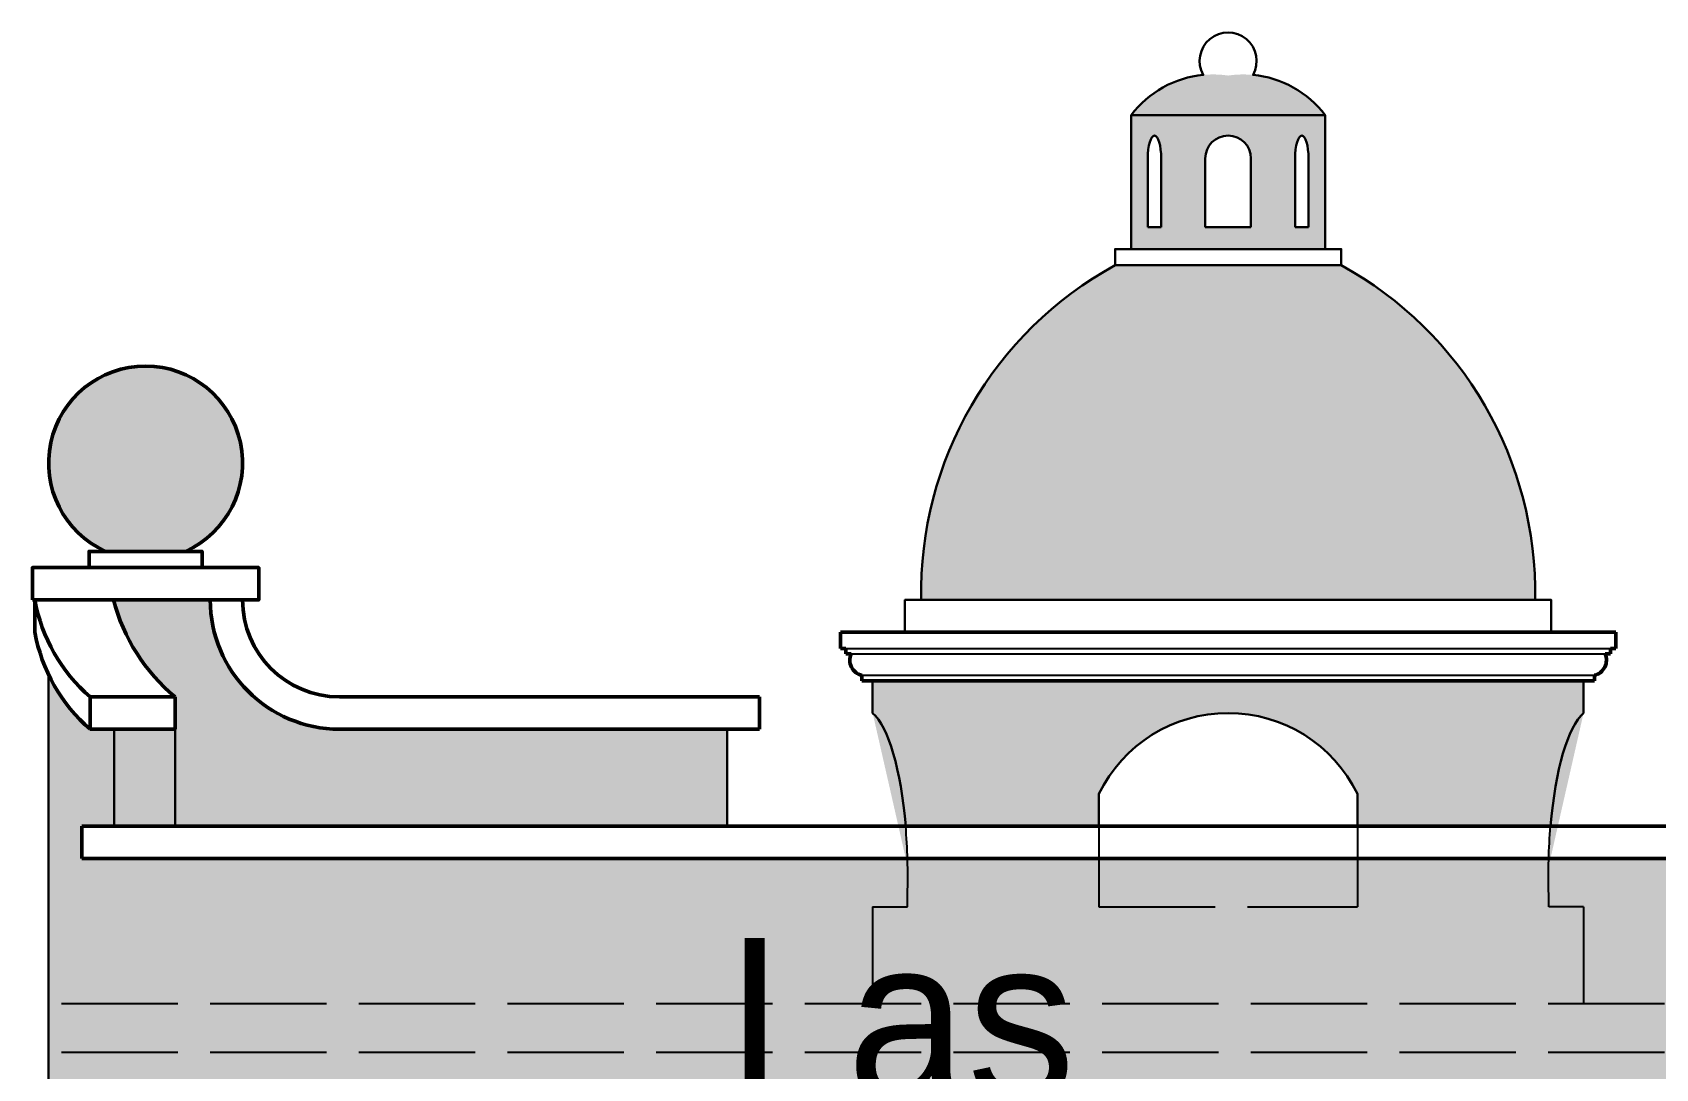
# Model space of a CAD drawing. Header units: metres. Extents: x -109 to 591, y -5 to 592.
# Drawn here: x 476.67 to 481.69, y 9.82 to 13.03 of the extents above; entities that cross this region are included whole.
import ezdxf

# ---------------------------------------------------------------- set-up
doc = ezdxf.new("R2010")
doc.units = ezdxf.units.M
doc.header["$LTSCALE"] = 0.03
doc.linetypes.add('ACAD_ISO02W100', pattern=[15, 12, -3])
for name, color, linetype, lineweight in [('HATCH SECCION', 8, 'Continuous', 5), ('Moldura con Espesor', 43, 'Continuous', 50), ('Muro bajo', 7, 'Continuous', 30)]:
    doc.layers.add(name, color=color, linetype=linetype, lineweight=lineweight)
for name, color, linetype in [('MOLDURA', 43, 'Continuous'), ('Proyeccion', 8, 'ACAD_ISO02W100'), ('TEXTO', 5, 'Continuous')]:
    doc.layers.add(name, color=color, linetype=linetype)
doc.styles.add('espacios', font='', dxfattribs={"height": 0.18})
doc.styles.get('espacios').set_extended_font_data('Zurich Ex BT')

msp = doc.modelspace()

# ---------------------------------------------------------------- hatches: boundary and pattern name
at = {"layer": 'HATCH SECCION'}
for color, points in [(43, [(480.0688121595021, 12.77490541894149), (480.6688121595021, 12.77490541894149, 0.2747127682236254), (480.3688121594971, 12.8973033603507, 0.2747127682254685)]), (43, [(481.3188121595021, 11.27490541894149, 0.279043527203526), (480.7188121595021, 12.31021806442492), (480.0188121595021, 12.31021806442493, 0.2790435272035329), (479.4188121595021, 11.27490541894149)]), (53, [(476.8953808111721, 11.42490541894159), (477.1422435078319, 11.42490541894159, 4.645751311060449)]), (31, [(477.6188121595021, 10.87490541894158, -0.4142135623731367), (477.218812159502, 11.27490541894159), (476.9198921954702, 11.27490541894159, 0.1592861944263759), (477.1105941332914, 10.97490541894156), (477.1105941332913, 10.87490541894159), (477.1105941332913, 10.57490541894155), (478.8188121595021, 10.57490541894128), (478.8188121595021, 10.87490541894159)]), (31, [(482.2932321855155, 8.905292350373095), (482.2932321855155, 8.674888977900107), (482.3640176389543, 8.674890054315755), (482.3640176389543, 8.905273184063454, -0.5738322310456073), (484.0188121595019, 8.990822901857115), (484.0188121595021, 11.0437174783145, -0.1019850385358648), (483.8901983410759, 10.87490541894159), (483.8159123901308, 10.87490541894159), (483.8159123901308, 10.57490541894047), (483.9159123901309, 10.57490541894046), (483.9159123901309, 10.47490541894051), (476.8217119288734, 10.4749054189416), (476.8217119288734, 10.5749054189416), (476.9217119288732, 10.57490541894158), (476.9217119288734, 10.87490541894159), (476.8474259779282, 10.87490541894159, -0.1019850385330999), (476.718812159502, 11.04371747830741), (476.7188121595022, 8.943312564969437, -0.593315567291384), (478.4028315952325, 8.905273184063454), (478.4028315952325, 8.674889609900207), (478.4736066800501, 8.674888533642232), (478.4736066800501, 8.90528626767901, -0.2716731922472652)]), (31, [(477.1105941332913, 10.87490541894159), (476.9217119288733, 10.87490541894159), (476.9217119288732, 10.57490541894158), (477.1105941332912, 10.57490541894155)])]:
    msp.add_hatch(color=color, dxfattribs=at).paths.add_polyline_path(points)
h = msp.add_hatch(color=43, dxfattribs=at)
h.paths.add_polyline_path([(480.6688121595021, 12.36021806442498), (480.6688121595021, 12.77490541894149), (480.0688121595021, 12.77490541894149), (480.0688121595021, 12.36021806442496)])
h.paths.add_polyline_path([(480.298029838399, 12.64081196185511, -1), (480.4395944806051, 12.64081196185511), (480.4395944806051, 12.42846499854599), (480.298029838399, 12.428464998546)], flags=16)
edge = h.paths.add_edge_path(flags=16)
edge.add_line((480.1615803622836, 12.42846499854599), (480.1200012858196, 12.42846499854599))
edge.add_line((480.1200012858196, 12.42846499854599), (480.1200012858196, 12.64081196185531))
edge.add_ellipse((480.1407908240516, 12.64081196185511), major_axis=(0, 0.07078232110303162), ratio=0.2937108858270449, start_angle=270, end_angle=450, ccw=False)
edge.add_line((480.1615803622837, 12.64081196185512), (480.1615803622836, 12.42846499854599))
edge = h.paths.add_edge_path(flags=16)
edge.add_ellipse((480.5968334949526, 12.64081196185511), major_axis=(0, 0.07078232110303162), ratio=0.2937108858270449, start_angle=-90, end_angle=90, ccw=False)
edge.add_line((480.6176230331846, 12.64081196185536), (480.6176230331846, 12.42846499854599))
edge.add_line((480.6176230331846, 12.42846499854599), (480.5760439567205, 12.42846499854599))
edge.add_line((480.5760439567205, 12.42846499854599), (480.5760439567206, 12.64081196185513))
h = msp.add_hatch(color=31, dxfattribs=at)
edge = h.paths.add_edge_path()
edge.add_line((479.2688121595019, 11.0249054189415), (479.2688121595021, 10.92490541894138))
edge.add_ellipse((479.2291800793241, 10.39846252348596), major_axis=(0.005527743562577474, 0.5414388792999488), ratio=0.2738503675448407, start_angle=289.1788750212305, end_angle=346.6429554760066, ccw=False)
edge.add_line((479.3710397545826, 10.57490541894158), (479.9688121595021, 10.57490541894157))
edge.add_line((479.9688121595021, 10.57490541894157), (479.9688121595021, 10.67490541894148))
edge.add_arc((480.3688121595021, 10.47990541894149), 0.445000000000001, 25.989233583833084, 154.0107664161701, ccw=False)
edge.add_line((480.7688121595021, 10.67490541894148), (480.7688121595021, 10.57490541894156))
edge.add_line((480.7688121595021, 10.57490541894156), (481.3665845644216, 10.57490541894155))
edge.add_ellipse((481.50844423968, 10.39846252348596), major_axis=(-0.005527743562577474, 0.5414388792999488), ratio=0.2738503675448407, start_angle=13.357044523993409, end_angle=70.82112497876949, ccw=False)
edge.add_line((481.4688121595021, 10.92490541894154), (481.4688121595021, 11.02490541894152))
edge.add_line((481.4688121595021, 11.02490541894152), (479.2688121595019, 11.0249054189415))

# ---------------------------------------------------------------- linework, layer by layer
at = {"layer": 'MOLDURA'}
for p, q in [((479.1854788261688, 11.1249054189415), (481.5521454928354, 11.1249054189415)), ((479.2021454928354, 11.10823875227483), (481.5354788261687, 11.10823875227482)), ((479.2354788261687, 11.04157208560817), (481.5021454928354, 11.04157208560817))]:
    msp.add_line(p, q, dxfattribs=at)
at = {"layer": 'Moldura con Espesor'}
for p, q in [((476.6759024183238, 11.17490541895128), (476.6759024183238, 11.27490541894159)), ((476.7188121595021, 11.27490541894159), (477.3188121595021, 11.27490541894159)), ((479.1688121595021, 11.17490541894148), (479.2688121595021, 11.1749054189415)), ((479.2688121595021, 11.17490541894145), (479.1688121595021, 11.17490541894144)), ((479.1688121595021, 11.15823875227484), (479.1688121595021, 11.1749054189415)), ((479.1688121595021, 11.1749054189415), (479.2688121595021, 11.1749054189415)), ((479.1688121595021, 11.15823875227484), (479.1688121595021, 11.12490541894151)), ((479.2688121595021, 11.1749054189415), (479.3688121595021, 11.1749054189415)), ((479.3688121595021, 11.17490541894148), (481.3688121595021, 11.17490541894147)), ((481.4688121595021, 11.1749054189415), (481.3688121595021, 11.17490541894147)), ((481.5688121595021, 11.17490541894148), (481.4688121595021, 11.1749054189415)), ((481.4688121595021, 11.17490541894145), (481.5688121595021, 11.17490541894144)), ((481.5688121595021, 11.1749054189415), (481.4688121595021, 11.1749054189415)), ((481.5688121595021, 11.15823875227484), (481.5688121595021, 11.1749054189415)), ((481.5688121595021, 11.15823875227484), (481.5688121595021, 11.12490541894151)), ((479.1688121595021, 11.12490541894151), (479.1854788261688, 11.12490541894151)), ((479.1854788261688, 11.12490541894151), (479.1854788261688, 11.10823875227485)), ((479.1854788261688, 11.10823875227485), (479.2021454928354, 11.10823875227485)), ((481.5521454928354, 11.10823875227485), (481.5354788261687, 11.10823875227485)), ((481.5688121595021, 11.12490541894151), (481.5521454928354, 11.12490541894151)), ((481.5521454928354, 11.12490541894151), (481.5521454928354, 11.10823875227485)), ((479.2354788261687, 11.02490541894152), (479.2354788261687, 11.04157208560818)), ((479.268812159502, 11.02490541894152), (479.2354788261687, 11.02490541894152)), ((479.268812159502, 11.0249054189415), (481.4688121595022, 11.02490541894152)), ((481.4688121595021, 11.02490541894152), (481.5021454928354, 11.02490541894152)), ((481.5021454928354, 11.02490541894152), (481.5021454928354, 11.04157208560818)), ((476.8474259779478, 10.9749054189416), (477.1105941332914, 10.97490541894145)), ((476.8474259779283, 10.9749054189416), (476.8474259779282, 10.87490541894159)), ((476.9217119288733, 10.97490541894156), (477.1105941332914, 10.97490541894156)), ((477.1105941332914, 10.97490541894156), (477.1105941332913, 10.87490541894159)), ((477.6188121595021, 10.97490541894159), (478.9188121595022, 10.97490541894159)), ((478.9188121595021, 10.97490541894159), (478.9188121595021, 10.87490541894159)), ((477.1105941332913, 10.87490541894159), (476.8474259779282, 10.87490541894159)), ((477.6188121595021, 10.87490541894159), (478.9188121595021, 10.87490541894159)), ((476.8217119288734, 10.5749054189416), (483.9159123901309, 10.57490541894046)), ((476.8217119288733, 10.57490541894159), (476.8217119288734, 10.47490541894159)), ((478.718812159502, 10.5749054189416), (482.018812159502, 10.57490541894154)), ((476.8217119288734, 10.47490541894159), (483.9159123901309, 10.47490541894051)), ((478.7188121595021, 10.47490541894159), (482.018812159502, 10.47490541894159))]:
    msp.add_line(p, q, dxfattribs=at)
for points in [[(476.843812159502, 11.37490541894159), (477.1938121595019, 11.37490541894159), (477.1938121595019, 11.42490541894159), (476.843812159502, 11.42490541894159)], [(476.6688121595021, 11.27490541894159), (477.3688121595021, 11.27490541894159), (477.3688121595021, 11.37490541894159), (476.6688121595021, 11.37490541894159)]]:
    msp.add_lwpolyline(points, close=True, dxfattribs=at)
for centre, radius, start, end in [((477.018812159502, 11.69833676727138), 0.3, 294.2951889453915, 245.7048110546085), ((477.1926307390107, 11.37130846948475), 0.5256440863872788, 190.5678548845671, 228.9492556375074), ((477.4741472984342, 11.41661844440182), 0.5720850467777927, 194.3422331134575, 230.5438142952263), ((477.6188121595021, 11.27490541894159), 0.4000000000000113, 180, 270), ((477.6188121595021, 11.27490541894159), 0.3000000000000114, 180, 270), ((477.1926307390107, 11.27130846949444), 0.5256440863872788, 190.5678548845671, 228.9492556375074), ((479.2464352255615, 11.08871695197123), 0.04840125114130293, 156.2133213940976, 256.9167809600158), ((481.4911890934426, 11.08871695197123), 0.04840125114130293, 283.0832190399841, 23.78667860590244)]:
    msp.add_arc(centre, radius, start, end, dxfattribs=at)
at = {"layer": 'Muro bajo'}
for p, q in [((480.6688121595021, 12.77490541894149), (480.0688121595021, 12.77490541894149)), ((480.1200012858196, 12.42846499854599), (480.1200012858196, 12.64081196185511)), ((480.1615803622837, 12.42846499854599), (480.1615803622837, 12.64081196185511)), ((480.298029838399, 12.42846499854599), (480.298029838399, 12.64081196185511)), ((480.4395944806051, 12.42846499854599), (480.4395944806051, 12.64081196185511)), ((480.5760439567205, 12.42846499854599), (480.5760439567205, 12.64081196185511)), ((480.6176230331846, 12.42846499854599), (480.6176230331846, 12.64081196185511)), ((480.1200012858196, 12.42846499854599), (480.1615803622837, 12.42846499854599)), ((480.298029838399, 12.42846499854599), (480.4395944806051, 12.42846499854599)), ((480.5760439567205, 12.42846499854599), (480.6176230331846, 12.42846499854599)), ((480.0688121595021, 12.36021806442496), (480.6688121595021, 12.36021806442497)), ((480.0188121595021, 12.31021806442493), (480.7188121595021, 12.31021806442492)), ((479.4188121595021, 11.27490541894149), (481.3188121595021, 11.27490541894149)), ((476.7188121595022, 8.943312564969508), (476.718812159502, 11.04371747831435)), ((479.268812159502, 11.02490541894149), (479.2688121595021, 10.92490541894147)), ((481.4688121595022, 11.02490541894149), (481.4688121595021, 10.92490541894147)), ((476.9217119288733, 10.87490541894159), (476.9217119288733, 10.57490541894159)), ((477.1105941332913, 10.87490541894159), (477.1105941332913, 10.57490541894159)), ((478.8188121595021, 10.87490541894159), (478.8188121595021, 10.57490541894159)), ((479.9688121595022, 10.57490541894109), (479.9688121595021, 10.67490541894148)), ((480.7688121595021, 10.57490541894096), (480.7688121595021, 10.67490541894148))]:
    msp.add_line(p, q, dxfattribs=at)
msp.add_lwpolyline([(481.3688121595021, 11.1749054189415), (481.3688121595021, 11.27490541894149), (481.3188121595021, 11.27490541894149, 0.2790435272035361), (480.7188121595021, 12.31021806442496), (480.7188121595021, 12.36021806442496), (480.6688121595021, 12.36021806442496), (480.6688121595021, 12.77490541894149, 0.2102228825694624), (480.4458337155991, 12.89938601773806, 1.703539092977019), (480.2917906033956, 12.89938601773715, 0.2102228825694626), (480.0688121595021, 12.77490541894149), (480.0688121595021, 12.36021806442496), (480.0188121595021, 12.36021806442496), (480.0188121595021, 12.31021806442495, 0.2790435272035362), (479.4188121595021, 11.27490541894149), (479.3688121595021, 11.27490541894149), (479.3688121595021, 11.1749054189415)], format="xyb", dxfattribs=at)
for centre, radius, start, end in [((480.3688121595021, 12.64081196185508), 0.07078232110302801, 8.142219984546603e-12, 179.9999999999919), ((480.3688121595021, 10.47990541894149), 0.4450000000000021, 25.98923358383231, 154.0107664161692)]:
    msp.add_arc(centre, radius, start, end, dxfattribs=at)
for centre, major_axis, ratio, start_param, end_param in [((480.1407908240516, 12.64081196185511), (0, 0.07078232110303162), 0.2937108858270449, 4.71238898038469, 7.853981633974483), ((479.2291800793241, 10.39846252348596), (0.00552774356257747, 0.5414388792999486), 0.2738503675448407, 5.04712349633366, 6.050060901900422)]:
    msp.add_ellipse(centre, major_axis=major_axis, ratio=ratio, start_param=start_param, end_param=end_param, dxfattribs=at)
at = {"layer": 'Muro bajo', "extrusion": (0, 0, -1)}
msp.add_ellipse((480.5968334949526, 12.64081196185511), major_axis=(0, 0.07078232110303162), ratio=0.2937108858270449, start_param=4.71238898038469, end_param=7.853981633974483, dxfattribs=at)
at = {"layer": 'Muro bajo', "extrusion": (0, 0, -0.9999999999999999)}
msp.add_ellipse((481.50844423968, 10.39846252348596), major_axis=(-0.00552774356257747, 0.5414388792999486), ratio=0.2738503675448407, start_param=5.04712349633366, end_param=6.050060901900422, dxfattribs=at)
at = {"layer": 'Proyeccion'}
for p, q in [((479.9688121595022, 10.57490541894109), (479.9688121595021, 10.32490541894147)), ((480.7688121595021, 10.57490541894156), (480.7688121595021, 10.32490541894147)), ((479.3768335426224, 10.32490541894149), (479.3768335426224, 10.36368459669315)), ((481.3607907763817, 10.32490541894149), (481.3607907763817, 10.36368459669315)), ((479.268812159502, 10.32490541894149), (479.3768335426224, 10.32490541894149)), ((479.268812159502, 10.32490541894149), (479.268812159502, 10.02490541894149)), ((479.9688121595021, 10.32490541894147), (480.768812159502, 10.32490541894147)), ((481.4688121595021, 10.32490541894149), (481.3607907763817, 10.32490541894149)), ((481.4688121595021, 10.32490541894149), (481.4688121595021, 10.02490541894149)), ((484.0188121595021, 10.02490541894143), (476.718812159502, 10.02490541894151)), ((484.0188121595021, 9.87490541894143), (476.718812159502, 9.874905418941514))]:
    msp.add_line(p, q, dxfattribs=at)
msp.add_ellipse((479.2291800793241, 10.39846252348595), major_axis=(0.00552774356257747, 0.5414388792999486), ratio=0.2738503675448407, start_param=4.650908395617471, end_param=5.047123496333681, dxfattribs=at)
at = {"layer": 'Proyeccion', "extrusion": (0, 0, -0.9999999999999999)}
msp.add_ellipse((481.50844423968, 10.39846252348595), major_axis=(-0.00552774356257747, 0.5414388792999486), ratio=0.2738503675448407, start_param=4.650908395617471, end_param=5.047123496333681, dxfattribs=at)

# ---------------------------------------------------------------- texts
at = {"layer": 'TEXTO', "insert": (478.817646080927, 10.22831494761824), "char_height": 0.5, "width": 3.096847562888991, "attachment_point": 1, "style": 'espacios'}
msp.add_mtext('{\\fEdwardian Script ITC|b0|i0|c0|p66;\\C42;Las  Carretas}', dxfattribs=at)

doc.saveas('drawing.dxf')
